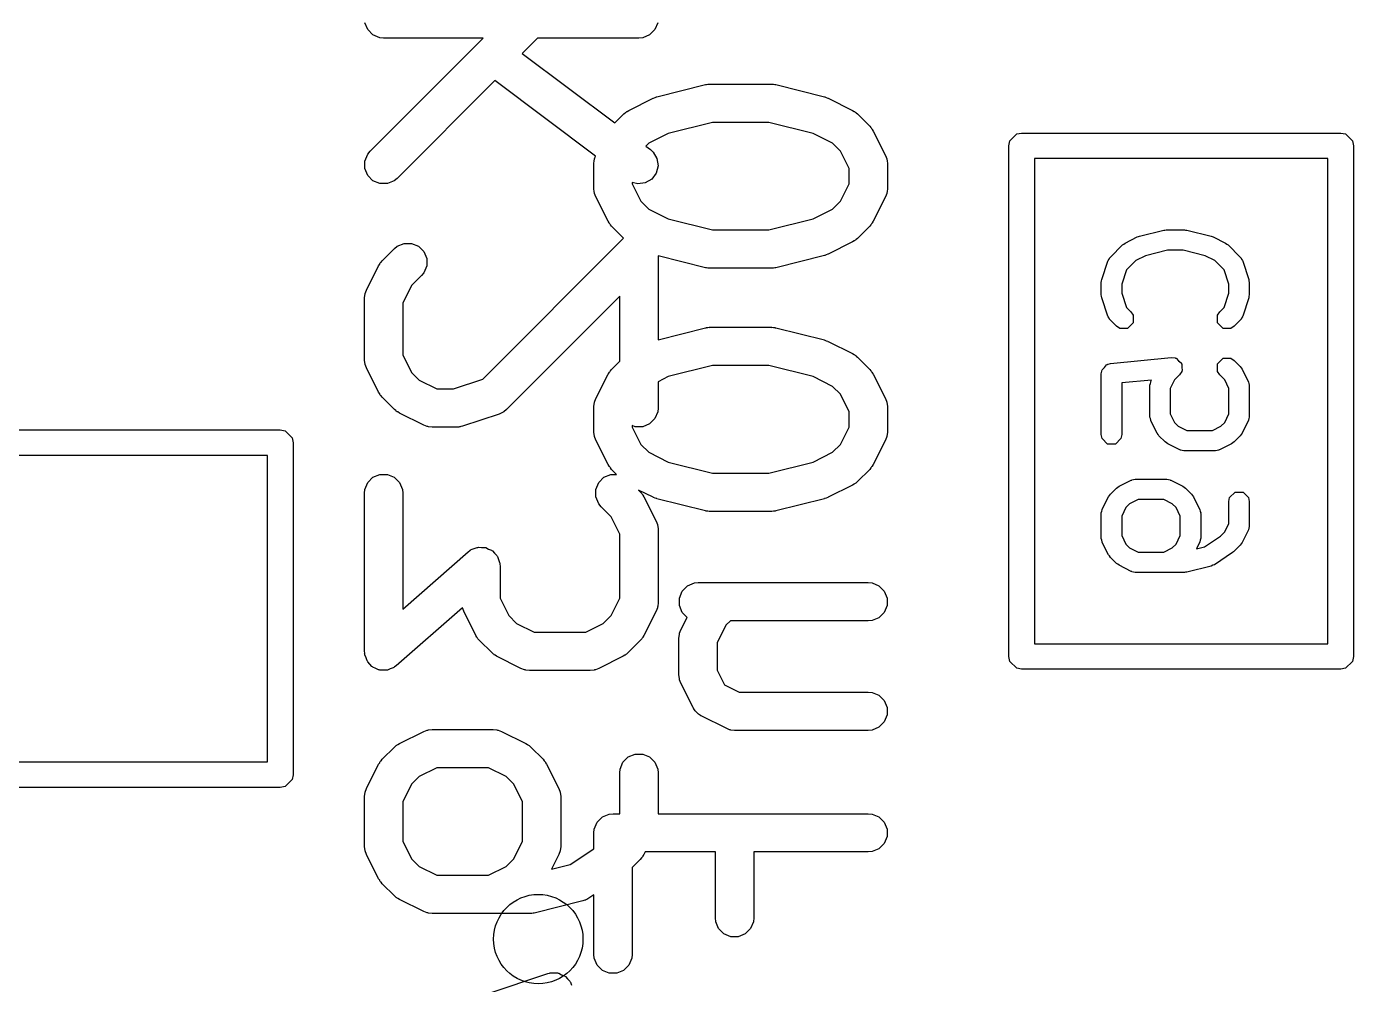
# Model space of a CAD drawing. Extents: x 3.93 to 7.47, y -4.9 to -2.95.
# Drawn here: x 4.2176 to 4.4222, y -3.4714 to -3.3238 of the extents above; entities that cross this region are included whole.
import ezdxf

# ---------------------------------------------------------------- set-up
doc = ezdxf.new("R2010")
doc.units = 0
doc.header["$MEASUREMENT"] = 0
doc.layers.add('BLACK', color=7, linetype='CONTINUOUS')

msp = doc.modelspace()

# ---------------------------------------------------------------- linework, layer by layer
at = {"layer": 'BLACK', "linetype": 'CONTINUOUS'}
for p, q in [((4.27024, -3.32423), (4.2698, -3.32317)), ((4.27106, -3.32505), (4.27024, -3.32423)), ((4.31452, -3.32423), (4.31371, -3.32505)), ((4.31497, -3.32317), (4.31452, -3.32423)), ((4.27061, -3.343), (4.28807, -3.32554)), ((4.27212, -3.32549), (4.27106, -3.32505)), ((4.2727, -3.32554), (4.27212, -3.32549)), ((4.28807, -3.32554), (4.2727, -3.32554)), ((4.29642, -3.32554), (4.29407, -3.3279)), ((4.31207, -3.32554), (4.29642, -3.32554)), ((4.31265, -3.32549), (4.31207, -3.32554)), ((4.31371, -3.32505), (4.31265, -3.32549)), ((4.29407, -3.3279), (4.30836, -3.33862)), ((4.28985, -3.33211), (4.27479, -3.34718)), ((4.30538, -3.34376), (4.28985, -3.33211)), ((4.31485, -3.3346), (4.32235, -3.33272)), ((4.32235, -3.33272), (4.32245, -3.33271)), ((4.32245, -3.33271), (4.32249, -3.33269)), ((4.32249, -3.33269), (4.32271, -3.33267)), ((4.32271, -3.33267), (4.32292, -3.33264)), ((4.32292, -3.33264), (4.32297, -3.33264)), ((4.32297, -3.33264), (4.32307, -3.33263)), ((4.32307, -3.33263), (4.33244, -3.33263)), ((4.33244, -3.33263), (4.33254, -3.33264)), ((4.33254, -3.33264), (4.33258, -3.33264)), ((4.33258, -3.33264), (4.3328, -3.33267)), ((4.3328, -3.33267), (4.33302, -3.33269)), ((4.33302, -3.33269), (4.33306, -3.33271)), ((4.33306, -3.33271), (4.33316, -3.33272)), ((4.33316, -3.33272), (4.34066, -3.3346)), ((4.3105, -3.33669), (4.31425, -3.33482)), ((4.31425, -3.33482), (4.31429, -3.3348)), ((4.31429, -3.3348), (4.31431, -3.33479)), ((4.31431, -3.33479), (4.31455, -3.3347)), ((4.31455, -3.3347), (4.31479, -3.33461)), ((4.31479, -3.33461), (4.31481, -3.33461)), ((4.31481, -3.33461), (4.31485, -3.3346)), ((4.34066, -3.3346), (4.3407, -3.33461)), ((4.3407, -3.33461), (4.34072, -3.33461)), ((4.34072, -3.33461), (4.34096, -3.3347)), ((4.34096, -3.3347), (4.3412, -3.33479)), ((4.3412, -3.33479), (4.34122, -3.3348)), ((4.34122, -3.3348), (4.34126, -3.33482)), ((4.34126, -3.33482), (4.34501, -3.33669)), ((4.30836, -3.33862), (4.30973, -3.33725)), ((4.30973, -3.33725), (4.30996, -3.33706)), ((4.30996, -3.33706), (4.31001, -3.337)), ((4.31001, -3.337), (4.3101, -3.33695)), ((4.3101, -3.33695), (4.31018, -3.33688)), ((4.31018, -3.33688), (4.31025, -3.33685)), ((4.31025, -3.33685), (4.3105, -3.33669)), ((4.34501, -3.33669), (4.34526, -3.33685)), ((4.34526, -3.33685), (4.34533, -3.33688)), ((4.34533, -3.33688), (4.34541, -3.33695)), ((4.34541, -3.33695), (4.3455, -3.337)), ((4.3455, -3.337), (4.34555, -3.33706)), ((4.34555, -3.33706), (4.34578, -3.33725)), ((4.34578, -3.33725), (4.34765, -3.33912)), ((4.32343, -3.33854), (4.3166, -3.34025)), ((4.33208, -3.33854), (4.32343, -3.33854)), ((4.33891, -3.34025), (4.33208, -3.33854)), ((4.34765, -3.33912), (4.34784, -3.33935)), ((4.3166, -3.34025), (4.31357, -3.34176)), ((4.34194, -3.34176), (4.33891, -3.34025)), ((4.34784, -3.33935), (4.3479, -3.3394)), ((4.3479, -3.3394), (4.34795, -3.33949)), ((4.34795, -3.33949), (4.34802, -3.33957)), ((4.34802, -3.33957), (4.34805, -3.33964)), ((4.34805, -3.33964), (4.34821, -3.33989)), ((4.34821, -3.33989), (4.35008, -3.34364)), ((4.36925, -3.34139), (4.37032, -3.34033)), ((4.37032, -3.34033), (4.37107, -3.34018)), ((4.37107, -3.34018), (4.42028, -3.34018)), ((4.42028, -3.34018), (4.42103, -3.34033)), ((4.42103, -3.34033), (4.4221, -3.34139)), ((4.27024, -3.34345), (4.27061, -3.343)), ((4.31357, -3.34176), (4.31313, -3.3422)), ((4.31313, -3.3422), (4.31384, -3.34273)), ((4.31384, -3.34273), (4.31427, -3.34312)), ((4.31427, -3.34312), (4.31485, -3.34411)), ((4.34314, -3.34296), (4.34194, -3.34176)), ((4.34449, -3.34566), (4.34314, -3.34296)), ((4.3691, -3.34215), (4.36925, -3.34139)), ((4.3691, -3.42089), (4.3691, -3.34215)), ((4.4221, -3.34139), (4.42225, -3.34215)), ((4.42225, -3.34215), (4.42225, -3.42089)), ((4.2698, -3.34451), (4.27024, -3.34345)), ((4.2698, -3.34566), (4.2698, -3.34451)), ((4.30512, -3.34496), (4.30517, -3.34438)), ((4.30512, -3.34871), (4.30512, -3.34496)), ((4.30517, -3.34438), (4.30521, -3.34428)), ((4.30521, -3.34428), (4.30522, -3.34418)), ((4.30522, -3.34418), (4.30538, -3.34376)), ((4.31502, -3.34525), (4.31473, -3.34636)), ((4.31485, -3.34411), (4.31502, -3.34525)), ((4.35008, -3.34364), (4.35029, -3.34418)), ((4.35029, -3.34418), (4.35029, -3.34428)), ((4.35029, -3.34428), (4.35034, -3.34438)), ((4.35034, -3.34438), (4.35039, -3.34496)), ((4.35039, -3.34496), (4.35039, -3.34871)), ((4.37304, -3.34412), (4.37304, -3.41892)), ((4.41831, -3.34412), (4.37304, -3.34412)), ((4.41831, -3.41892), (4.41831, -3.34412)), ((4.27024, -3.34673), (4.2698, -3.34566)), ((4.27106, -3.34754), (4.27024, -3.34673)), ((4.27479, -3.34718), (4.27434, -3.34754)), ((4.31404, -3.34729), (4.31305, -3.34787)), ((4.31473, -3.34636), (4.31404, -3.34729)), ((4.34449, -3.34801), (4.34449, -3.34566)), ((4.27212, -3.34798), (4.27106, -3.34754)), ((4.27328, -3.34798), (4.27212, -3.34798)), ((4.27434, -3.34754), (4.27328, -3.34798)), ((4.30517, -3.34928), (4.30512, -3.34871)), ((4.30521, -3.34938), (4.30517, -3.34928)), ((4.30522, -3.34949), (4.30521, -3.34938)), ((4.30543, -3.35003), (4.30522, -3.34949)), ((4.31191, -3.34804), (4.31102, -3.34781)), ((4.31102, -3.34781), (4.31102, -3.34801)), ((4.31102, -3.34801), (4.31237, -3.35071)), ((4.31305, -3.34787), (4.31191, -3.34804)), ((4.34314, -3.35071), (4.34449, -3.34801)), ((4.35029, -3.34949), (4.35008, -3.35003)), ((4.35034, -3.34928), (4.35029, -3.34938)), ((4.35029, -3.34938), (4.35029, -3.34949)), ((4.35039, -3.34871), (4.35034, -3.34928)), ((4.3073, -3.35378), (4.30543, -3.35003)), ((4.31237, -3.35071), (4.31357, -3.35191)), ((4.34194, -3.35191), (4.34314, -3.35071)), ((4.35008, -3.35003), (4.34821, -3.35378)), ((4.31357, -3.35191), (4.3166, -3.35342)), ((4.3166, -3.35342), (4.32343, -3.35513)), ((4.33208, -3.35513), (4.33891, -3.35342)), ((4.33891, -3.35342), (4.34194, -3.35191)), ((4.30746, -3.35403), (4.3073, -3.35378)), ((4.30749, -3.3541), (4.30746, -3.35403)), ((4.30756, -3.35418), (4.30749, -3.3541)), ((4.30761, -3.35427), (4.30756, -3.35418)), ((4.30767, -3.35432), (4.30761, -3.35427)), ((4.30786, -3.35455), (4.30767, -3.35432)), ((4.30971, -3.3564), (4.30786, -3.35455)), ((4.32343, -3.35513), (4.33208, -3.35513)), ((4.34765, -3.35455), (4.34578, -3.35642)), ((4.34784, -3.35432), (4.34765, -3.35455)), ((4.3479, -3.35427), (4.34784, -3.35432)), ((4.34795, -3.35418), (4.3479, -3.35427)), ((4.34802, -3.3541), (4.34795, -3.35418)), ((4.34805, -3.35403), (4.34802, -3.3541)), ((4.34821, -3.35378), (4.34805, -3.35403)), ((4.38924, -3.35609), (4.39299, -3.35515)), ((4.39299, -3.35515), (4.39318, -3.35514)), ((4.39318, -3.35514), (4.39337, -3.3551)), ((4.39337, -3.3551), (4.39618, -3.3551)), ((4.39618, -3.3551), (4.39637, -3.35514)), ((4.39637, -3.35514), (4.39656, -3.35515)), ((4.39656, -3.35515), (4.40031, -3.35609)), ((4.27436, -3.358), (4.27481, -3.35763)), ((4.27481, -3.35763), (4.27587, -3.35719)), ((4.27587, -3.35719), (4.27702, -3.35719)), ((4.27702, -3.35719), (4.27809, -3.35763)), ((4.27809, -3.35763), (4.2789, -3.35845)), ((4.28798, -3.37813), (4.30971, -3.3564)), ((4.34501, -3.35697), (4.34126, -3.35885)), ((4.34526, -3.35682), (4.34501, -3.35697)), ((4.34533, -3.35679), (4.34526, -3.35682)), ((4.34541, -3.35672), (4.34533, -3.35679)), ((4.3455, -3.35667), (4.34541, -3.35672)), ((4.34555, -3.35661), (4.3455, -3.35667)), ((4.34578, -3.35642), (4.34555, -3.35661)), ((4.38476, -3.35931), (4.38663, -3.35744)), ((4.38663, -3.35744), (4.38684, -3.3573)), ((4.38684, -3.3573), (4.38704, -3.35714)), ((4.38704, -3.35714), (4.38892, -3.35621)), ((4.38892, -3.35621), (4.38908, -3.35616)), ((4.38908, -3.35616), (4.38924, -3.35609)), ((4.40031, -3.35609), (4.40047, -3.35616)), ((4.40047, -3.35616), (4.40064, -3.35621)), ((4.40064, -3.35621), (4.40251, -3.35714)), ((4.40251, -3.35714), (4.40271, -3.3573)), ((4.40271, -3.3573), (4.40292, -3.35744)), ((4.40292, -3.35744), (4.40479, -3.35931)), ((4.27249, -3.35987), (4.27436, -3.358)), ((4.2789, -3.35845), (4.27934, -3.35951)), ((4.27934, -3.35951), (4.27934, -3.36066)), ((4.32235, -3.36095), (4.31502, -3.35911)), ((4.31502, -3.35911), (4.31502, -3.37205)), ((4.34066, -3.35907), (4.33316, -3.36095)), ((4.3407, -3.35906), (4.34066, -3.35907)), ((4.34072, -3.35906), (4.3407, -3.35906)), ((4.34096, -3.35896), (4.34072, -3.35906)), ((4.3412, -3.35888), (4.34096, -3.35896)), ((4.34122, -3.35886), (4.3412, -3.35888)), ((4.34126, -3.35885), (4.34122, -3.35886)), ((4.38442, -3.35982), (4.38456, -3.35961)), ((4.38456, -3.35961), (4.38468, -3.35939)), ((4.38468, -3.35939), (4.38471, -3.35938)), ((4.38471, -3.35938), (4.38476, -3.35931)), ((4.39017, -3.3591), (4.38868, -3.35985)), ((4.39356, -3.35825), (4.39017, -3.3591)), ((4.39599, -3.35825), (4.39356, -3.35825)), ((4.39938, -3.3591), (4.39599, -3.35825)), ((4.40087, -3.35985), (4.39938, -3.3591)), ((4.40479, -3.35931), (4.40484, -3.35938)), ((4.40484, -3.35938), (4.40487, -3.35939)), ((4.40487, -3.35939), (4.40499, -3.35961)), ((4.40499, -3.35961), (4.40514, -3.35982)), ((4.27006, -3.36439), (4.27193, -3.36064)), ((4.27193, -3.36064), (4.27209, -3.36039)), ((4.27209, -3.36039), (4.27212, -3.36032)), ((4.27212, -3.36032), (4.27219, -3.36024)), ((4.27219, -3.36024), (4.27224, -3.36015)), ((4.27224, -3.36015), (4.2723, -3.3601)), ((4.2723, -3.3601), (4.27249, -3.35987)), ((4.2789, -3.36173), (4.27854, -3.36217)), ((4.27934, -3.36066), (4.2789, -3.36173)), ((4.32245, -3.36096), (4.32235, -3.36095)), ((4.32249, -3.36098), (4.32245, -3.36096)), ((4.32271, -3.361), (4.32249, -3.36098)), ((4.32292, -3.36103), (4.32271, -3.361)), ((4.32297, -3.36103), (4.32292, -3.36103)), ((4.32307, -3.36103), (4.32297, -3.36103)), ((4.33244, -3.36103), (4.32307, -3.36103)), ((4.33254, -3.36103), (4.33244, -3.36103)), ((4.33258, -3.36103), (4.33254, -3.36103)), ((4.3328, -3.361), (4.33258, -3.36103)), ((4.33302, -3.36098), (4.3328, -3.361)), ((4.33306, -3.36096), (4.33302, -3.36098)), ((4.33316, -3.36095), (4.33306, -3.36096)), ((4.38344, -3.36274), (4.38438, -3.35993)), ((4.38438, -3.35993), (4.38442, -3.35986)), ((4.38442, -3.35986), (4.38442, -3.35982)), ((4.38725, -3.36128), (4.38651, -3.36349)), ((4.38868, -3.35985), (4.38725, -3.36128)), ((4.4023, -3.36128), (4.40087, -3.35985)), ((4.40304, -3.36349), (4.4023, -3.36128)), ((4.40514, -3.35982), (4.40514, -3.35986)), ((4.40514, -3.35986), (4.40517, -3.35993)), ((4.40517, -3.35993), (4.40611, -3.36274)), ((4.277, -3.36371), (4.27565, -3.36641)), ((4.27854, -3.36217), (4.277, -3.36371)), ((4.38336, -3.36324), (4.38341, -3.36299)), ((4.38336, -3.36511), (4.38336, -3.36324)), ((4.38341, -3.36299), (4.38344, -3.36274)), ((4.38651, -3.36349), (4.38651, -3.36486)), ((4.40304, -3.36486), (4.40304, -3.36349)), ((4.40611, -3.36274), (4.40614, -3.36299)), ((4.40614, -3.36299), (4.40619, -3.36324)), ((4.40619, -3.36324), (4.40619, -3.36511)), ((4.26975, -3.36571), (4.2698, -3.36513)), ((4.26975, -3.37508), (4.26975, -3.36571)), ((4.2698, -3.36513), (4.26984, -3.36504)), ((4.26984, -3.36504), (4.26985, -3.36493)), ((4.26985, -3.36493), (4.27006, -3.36439)), ((4.30912, -3.36534), (4.29166, -3.3828)), ((4.30912, -3.37536), (4.30912, -3.36534)), ((4.38341, -3.36536), (4.38336, -3.36511)), ((4.38344, -3.36561), (4.38341, -3.36536)), ((4.38438, -3.36842), (4.38344, -3.36561)), ((4.38651, -3.36486), (4.38725, -3.36707)), ((4.4023, -3.36707), (4.40304, -3.36486)), ((4.40611, -3.36561), (4.40517, -3.36842)), ((4.40614, -3.36536), (4.40611, -3.36561)), ((4.40619, -3.36511), (4.40614, -3.36536)), ((4.27565, -3.36641), (4.27565, -3.37439)), ((4.38725, -3.36707), (4.38792, -3.36775)), ((4.38792, -3.36775), (4.38826, -3.36826)), ((4.40129, -3.36826), (4.40163, -3.36775)), ((4.40163, -3.36775), (4.4023, -3.36707)), ((4.38442, -3.36849), (4.38438, -3.36842)), ((4.38442, -3.36853), (4.38442, -3.36849)), ((4.38456, -3.36874), (4.38442, -3.36853)), ((4.38468, -3.36896), (4.38456, -3.36874)), ((4.38471, -3.36897), (4.38468, -3.36896)), ((4.38476, -3.36904), (4.38471, -3.36897)), ((4.38569, -3.36998), (4.38476, -3.36904)), ((4.3862, -3.37032), (4.38569, -3.36998)), ((4.38826, -3.36946), (4.38741, -3.37032)), ((4.38826, -3.36826), (4.38826, -3.36946)), ((4.40129, -3.36946), (4.40129, -3.36826)), ((4.40214, -3.37032), (4.40129, -3.36946)), ((4.40386, -3.36998), (4.40335, -3.37032)), ((4.40479, -3.36904), (4.40386, -3.36998)), ((4.40484, -3.36897), (4.40479, -3.36904)), ((4.40487, -3.36896), (4.40484, -3.36897)), ((4.40499, -3.36874), (4.40487, -3.36896)), ((4.40514, -3.36853), (4.40499, -3.36874)), ((4.40517, -3.36842), (4.40514, -3.36849)), ((4.40514, -3.36849), (4.40514, -3.36853)), ((4.31502, -3.37205), (4.32235, -3.37022)), ((4.32235, -3.37022), (4.32245, -3.3702)), ((4.32245, -3.3702), (4.32249, -3.37018)), ((4.32249, -3.37018), (4.32271, -3.37016)), ((4.32271, -3.37016), (4.32292, -3.37013)), ((4.32292, -3.37013), (4.32297, -3.37014)), ((4.32297, -3.37014), (4.32307, -3.37013)), ((4.32307, -3.37013), (4.33244, -3.37013)), ((4.33244, -3.37013), (4.33254, -3.37014)), ((4.33254, -3.37014), (4.33258, -3.37013)), ((4.33258, -3.37013), (4.3328, -3.37016)), ((4.3328, -3.37016), (4.33302, -3.37018)), ((4.33302, -3.37018), (4.33306, -3.3702)), ((4.33306, -3.3702), (4.33316, -3.37022)), ((4.33316, -3.37022), (4.34066, -3.37209)), ((4.38741, -3.37032), (4.3862, -3.37032)), ((4.40335, -3.37032), (4.40214, -3.37032)), ((4.34066, -3.37209), (4.3407, -3.37211)), ((4.3407, -3.37211), (4.34072, -3.37211)), ((4.34072, -3.37211), (4.34096, -3.3722)), ((4.34096, -3.3722), (4.3412, -3.37229)), ((4.3412, -3.37229), (4.34122, -3.3723)), ((4.34122, -3.3723), (4.34126, -3.37231)), ((4.34126, -3.37231), (4.34501, -3.37419)), ((4.2698, -3.37566), (4.26975, -3.37508)), ((4.26984, -3.37576), (4.2698, -3.37566)), ((4.26985, -3.37586), (4.26984, -3.37576)), ((4.27006, -3.3764), (4.26985, -3.37586)), ((4.27565, -3.37439), (4.277, -3.37708)), ((4.30786, -3.37662), (4.30912, -3.37536)), ((4.32343, -3.37603), (4.3166, -3.37774)), ((4.33208, -3.37603), (4.32343, -3.37603)), ((4.33891, -3.37774), (4.33208, -3.37603)), ((4.34501, -3.37419), (4.34526, -3.37434)), ((4.34526, -3.37434), (4.34533, -3.37437)), ((4.34533, -3.37437), (4.34541, -3.37444)), ((4.34541, -3.37444), (4.3455, -3.3745)), ((4.3455, -3.3745), (4.34555, -3.37456)), ((4.34555, -3.37456), (4.34578, -3.37474)), ((4.34578, -3.37474), (4.34765, -3.37662)), ((4.38385, -3.37632), (4.38419, -3.37591)), ((4.38419, -3.37591), (4.3843, -3.37588)), ((4.3843, -3.37588), (4.38433, -3.37584)), ((4.38433, -3.37584), (4.38441, -3.37584)), ((4.38441, -3.37584), (4.38478, -3.37573)), ((4.38478, -3.37573), (4.39415, -3.37479)), ((4.39415, -3.37479), (4.39476, -3.37485)), ((4.39476, -3.37485), (4.39483, -3.37491)), ((4.39483, -3.37491), (4.39491, -3.37491)), ((4.39491, -3.37491), (4.39528, -3.37528)), ((4.39528, -3.37528), (4.39569, -3.37562)), ((4.39569, -3.37562), (4.3957, -3.3757)), ((4.3957, -3.3757), (4.39576, -3.37576)), ((4.39576, -3.37576), (4.39576, -3.37629)), ((4.40129, -3.37576), (4.40214, -3.37491)), ((4.40129, -3.37696), (4.40129, -3.37576)), ((4.40214, -3.37491), (4.40335, -3.37491)), ((4.40335, -3.37491), (4.40386, -3.37525)), ((4.40386, -3.37525), (4.40479, -3.37618)), ((4.27193, -3.38015), (4.27006, -3.3764)), ((4.277, -3.37708), (4.2782, -3.37828)), ((4.28347, -3.37963), (4.28798, -3.37813)), ((4.30543, -3.38113), (4.3073, -3.37738)), ((4.3073, -3.37738), (4.30746, -3.37714)), ((4.30746, -3.37714), (4.30749, -3.37706)), ((4.30749, -3.37706), (4.30756, -3.37698)), ((4.30756, -3.37698), (4.30761, -3.37689)), ((4.30761, -3.37689), (4.30767, -3.37684)), ((4.30767, -3.37684), (4.30786, -3.37662)), ((4.3166, -3.37774), (4.31502, -3.37853)), ((4.34194, -3.37926), (4.33891, -3.37774)), ((4.34765, -3.37662), (4.34784, -3.37684)), ((4.34784, -3.37684), (4.3479, -3.37689)), ((4.3479, -3.37689), (4.34795, -3.37698)), ((4.34795, -3.37698), (4.34802, -3.37706)), ((4.34802, -3.37706), (4.34805, -3.37714)), ((4.34805, -3.37714), (4.34821, -3.37738)), ((4.34821, -3.37738), (4.35008, -3.38113)), ((4.38336, -3.3773), (4.38343, -3.37692)), ((4.38336, -3.38667), (4.38336, -3.3773)), ((4.38342, -3.37684), (4.38346, -3.37681)), ((4.38343, -3.37692), (4.38342, -3.37684)), ((4.38346, -3.37681), (4.38348, -3.3767)), ((4.38348, -3.3767), (4.38385, -3.37632)), ((4.39542, -3.37747), (4.39466, -3.37823)), ((4.39576, -3.37696), (4.39542, -3.37747)), ((4.39576, -3.37629), (4.39581, -3.37682)), ((4.39581, -3.37682), (4.39576, -3.37688)), ((4.39576, -3.37688), (4.39576, -3.37696)), ((4.40163, -3.37747), (4.40129, -3.37696)), ((4.40239, -3.37823), (4.40163, -3.37747)), ((4.40479, -3.37618), (4.40493, -3.3764)), ((4.40493, -3.3764), (4.40509, -3.37659)), ((4.40509, -3.37659), (4.40603, -3.37847)), ((4.27209, -3.3804), (4.27193, -3.38015)), ((4.2782, -3.37828), (4.2809, -3.37963)), ((4.2809, -3.37963), (4.28347, -3.37963)), ((4.31502, -3.37853), (4.31502, -3.38258)), ((4.34314, -3.38045), (4.34194, -3.37926)), ((4.39113, -3.37826), (4.38651, -3.37872)), ((4.38651, -3.37872), (4.38651, -3.38667)), ((4.39086, -3.37906), (4.39093, -3.37882)), ((4.39087, -3.3791), (4.39086, -3.37906)), ((4.39086, -3.37917), (4.39087, -3.3791)), ((4.39086, -3.38386), (4.39086, -3.37917)), ((4.39093, -3.37882), (4.39098, -3.37857)), ((4.39098, -3.37857), (4.391, -3.37855)), ((4.391, -3.37855), (4.39102, -3.37847)), ((4.39102, -3.37847), (4.39113, -3.37826)), ((4.39466, -3.37823), (4.39401, -3.37955)), ((4.39401, -3.37955), (4.39401, -3.38349)), ((4.40304, -3.37955), (4.40239, -3.37823)), ((4.40304, -3.38349), (4.40304, -3.37955)), ((4.40603, -3.37847), (4.40605, -3.37855)), ((4.40605, -3.37855), (4.40607, -3.37857)), ((4.40607, -3.37857), (4.40612, -3.37882)), ((4.40612, -3.37882), (4.40619, -3.37906)), ((4.40619, -3.37906), (4.40618, -3.3791)), ((4.40618, -3.3791), (4.40619, -3.37917)), ((4.40619, -3.37917), (4.40619, -3.38386)), ((4.27212, -3.38047), (4.27209, -3.3804)), ((4.27219, -3.38056), (4.27212, -3.38047)), ((4.27224, -3.38064), (4.27219, -3.38056)), ((4.2723, -3.3807), (4.27224, -3.38064)), ((4.27249, -3.38092), (4.2723, -3.3807)), ((4.27436, -3.3828), (4.27249, -3.38092)), ((4.30512, -3.38245), (4.30517, -3.38188)), ((4.30517, -3.38188), (4.30521, -3.38178)), ((4.30521, -3.38178), (4.30522, -3.38167)), ((4.30522, -3.38167), (4.30543, -3.38113)), ((4.34449, -3.38315), (4.34314, -3.38045)), ((4.35008, -3.38113), (4.35029, -3.38167)), ((4.35029, -3.38167), (4.35029, -3.38178)), ((4.35029, -3.38178), (4.35034, -3.38188)), ((4.35034, -3.38188), (4.35039, -3.38245)), ((4.27459, -3.38298), (4.27436, -3.3828)), ((4.27464, -3.38304), (4.27459, -3.38298)), ((4.27473, -3.3831), (4.27464, -3.38304)), ((4.27481, -3.38316), (4.27473, -3.3831)), ((4.27488, -3.38319), (4.27481, -3.38316)), ((4.27513, -3.38335), (4.27488, -3.38319)), ((4.27888, -3.38522), (4.27513, -3.38335)), ((4.29051, -3.38351), (4.28488, -3.38538)), ((4.29103, -3.38327), (4.29051, -3.38351)), ((4.29111, -3.3832), (4.29103, -3.38327)), ((4.29121, -3.38316), (4.29111, -3.3832)), ((4.29166, -3.3828), (4.29121, -3.38316)), ((4.30512, -3.3862), (4.30512, -3.38245)), ((4.31452, -3.38422), (4.31371, -3.38504)), ((4.31497, -3.38316), (4.31452, -3.38422)), ((4.31502, -3.38258), (4.31497, -3.38316)), ((4.34449, -3.38551), (4.34449, -3.38315)), ((4.35039, -3.38245), (4.35039, -3.3862)), ((4.39087, -3.38394), (4.39086, -3.38386)), ((4.39086, -3.38397), (4.39087, -3.38394)), ((4.39093, -3.38422), (4.39086, -3.38397)), ((4.39098, -3.38446), (4.39093, -3.38422)), ((4.39401, -3.38349), (4.39466, -3.3848)), ((4.40239, -3.3848), (4.40304, -3.38349)), ((4.40612, -3.38422), (4.40607, -3.38446)), ((4.40619, -3.38397), (4.40612, -3.38422)), ((4.40619, -3.38386), (4.40618, -3.38394)), ((4.40618, -3.38394), (4.40619, -3.38397)), ((4.15538, -3.38596), (4.25676, -3.38596)), ((4.25676, -3.38596), (4.25751, -3.38611)), ((4.25751, -3.38611), (4.25858, -3.38717)), ((4.27942, -3.38543), (4.27888, -3.38522)), ((4.27952, -3.38544), (4.27942, -3.38543)), ((4.27962, -3.38548), (4.27952, -3.38544)), ((4.2802, -3.38554), (4.27962, -3.38548)), ((4.28395, -3.38554), (4.2802, -3.38554)), ((4.28424, -3.38551), (4.28395, -3.38554)), ((4.28432, -3.38551), (4.28424, -3.38551)), ((4.28442, -3.38549), (4.28432, -3.38551)), ((4.28452, -3.38548), (4.28442, -3.38549)), ((4.2846, -3.38545), (4.28452, -3.38548)), ((4.28488, -3.38538), (4.2846, -3.38545)), ((4.30517, -3.38678), (4.30512, -3.3862)), ((4.31149, -3.38548), (4.31102, -3.38528)), ((4.31102, -3.38528), (4.31102, -3.38551)), ((4.31102, -3.38551), (4.31237, -3.3882)), ((4.31265, -3.38548), (4.31149, -3.38548)), ((4.31371, -3.38504), (4.31265, -3.38548)), ((4.34314, -3.3882), (4.34449, -3.38551)), ((4.35039, -3.3862), (4.35034, -3.38678)), ((4.391, -3.38449), (4.39098, -3.38446)), ((4.39102, -3.38456), (4.391, -3.38449)), ((4.39196, -3.38644), (4.39102, -3.38456)), ((4.39466, -3.3848), (4.39524, -3.38538)), ((4.39524, -3.38538), (4.39655, -3.38604)), ((4.39655, -3.38604), (4.4005, -3.38604)), ((4.4005, -3.38604), (4.40181, -3.38538)), ((4.40181, -3.38538), (4.40239, -3.3848)), ((4.40603, -3.38456), (4.40509, -3.38644)), ((4.40605, -3.38449), (4.40603, -3.38456)), ((4.40607, -3.38446), (4.40605, -3.38449)), ((4.25858, -3.38717), (4.25873, -3.38793)), ((4.25873, -3.38793), (4.25873, -3.43911)), ((4.30521, -3.38688), (4.30517, -3.38678)), ((4.30522, -3.38698), (4.30521, -3.38688)), ((4.30543, -3.38752), (4.30522, -3.38698)), ((4.3073, -3.39127), (4.30543, -3.38752)), ((4.31237, -3.3882), (4.31357, -3.3894)), ((4.34194, -3.3894), (4.34314, -3.3882)), ((4.35008, -3.38752), (4.34821, -3.39127)), ((4.35029, -3.38698), (4.35008, -3.38752)), ((4.35034, -3.38678), (4.35029, -3.38688)), ((4.35029, -3.38688), (4.35029, -3.38698)), ((4.38348, -3.38728), (4.38336, -3.38667)), ((4.38433, -3.38813), (4.38348, -3.38728)), ((4.38554, -3.38813), (4.38433, -3.38813)), ((4.38639, -3.38728), (4.38554, -3.38813)), ((4.38651, -3.38667), (4.38639, -3.38728)), ((4.39212, -3.38664), (4.39196, -3.38644)), ((4.39226, -3.38685), (4.39212, -3.38664)), ((4.39319, -3.38779), (4.39226, -3.38685)), ((4.3934, -3.38793), (4.39319, -3.38779)), ((4.3936, -3.38808), (4.3934, -3.38793)), ((4.39548, -3.38902), (4.3936, -3.38808)), ((4.40345, -3.38808), (4.40157, -3.38902)), ((4.40365, -3.38793), (4.40345, -3.38808)), ((4.40386, -3.38779), (4.40365, -3.38793)), ((4.40479, -3.38685), (4.40386, -3.38779)), ((4.40493, -3.38664), (4.40479, -3.38685)), ((4.40509, -3.38644), (4.40493, -3.38664)), ((4.25479, -3.38989), (4.1562, -3.38989)), ((4.25479, -3.43714), (4.25479, -3.38989)), ((4.31357, -3.3894), (4.3166, -3.39092)), ((4.33891, -3.39092), (4.34194, -3.3894)), ((4.39555, -3.38904), (4.39548, -3.38902)), ((4.39558, -3.38906), (4.39555, -3.38904)), ((4.39583, -3.38911), (4.39558, -3.38906)), ((4.39607, -3.38918), (4.39583, -3.38911)), ((4.3961, -3.38917), (4.39607, -3.38918)), ((4.39618, -3.38918), (4.3961, -3.38917)), ((4.40087, -3.38918), (4.39618, -3.38918)), ((4.40095, -3.38917), (4.40087, -3.38918)), ((4.40098, -3.38918), (4.40095, -3.38917)), ((4.40122, -3.38911), (4.40098, -3.38918)), ((4.40147, -3.38906), (4.40122, -3.38911)), ((4.4015, -3.38904), (4.40147, -3.38906)), ((4.40157, -3.38902), (4.4015, -3.38904)), ((4.30746, -3.39152), (4.3073, -3.39127)), ((4.30749, -3.39159), (4.30746, -3.39152)), ((4.30756, -3.39167), (4.30749, -3.39159)), ((4.30761, -3.39176), (4.30756, -3.39167)), ((4.30767, -3.39181), (4.30761, -3.39176)), ((4.30786, -3.39204), (4.30767, -3.39181)), ((4.30863, -3.39281), (4.30786, -3.39204)), ((4.3166, -3.39092), (4.32343, -3.39262)), ((4.33208, -3.39262), (4.33891, -3.39092)), ((4.34765, -3.39204), (4.34578, -3.39392)), ((4.34784, -3.39181), (4.34765, -3.39204)), ((4.3479, -3.39176), (4.34784, -3.39181)), ((4.34795, -3.39167), (4.3479, -3.39176)), ((4.34802, -3.39159), (4.34795, -3.39167)), ((4.34805, -3.39152), (4.34802, -3.39159)), ((4.34821, -3.39127), (4.34805, -3.39152)), ((4.2698, -3.39513), (4.27024, -3.39407)), ((4.27024, -3.39407), (4.27106, -3.39325)), ((4.27106, -3.39325), (4.27212, -3.39281)), ((4.27212, -3.39281), (4.27328, -3.39281)), ((4.27328, -3.39281), (4.27434, -3.39325)), ((4.27434, -3.39325), (4.27515, -3.39407)), ((4.27515, -3.39407), (4.2756, -3.39513)), ((4.30542, -3.39513), (4.30586, -3.39407)), ((4.30586, -3.39407), (4.30668, -3.39325)), ((4.30668, -3.39325), (4.30774, -3.39281)), ((4.30774, -3.39281), (4.30863, -3.39281)), ((4.32343, -3.39262), (4.33208, -3.39262)), ((4.34501, -3.39447), (4.34126, -3.39634)), ((4.34526, -3.39431), (4.34501, -3.39447)), ((4.34533, -3.39428), (4.34526, -3.39431)), ((4.34541, -3.39422), (4.34533, -3.39428)), ((4.3455, -3.39416), (4.34541, -3.39422)), ((4.34555, -3.3941), (4.3455, -3.39416)), ((4.34578, -3.39392), (4.34555, -3.3941)), ((4.3861, -3.39464), (4.38798, -3.3937)), ((4.38798, -3.3937), (4.38805, -3.39368)), ((4.38805, -3.39368), (4.38808, -3.39365)), ((4.38808, -3.39365), (4.38833, -3.3936)), ((4.38833, -3.3936), (4.38857, -3.39354)), ((4.38857, -3.39354), (4.3886, -3.39355)), ((4.3886, -3.39355), (4.38868, -3.39353)), ((4.38868, -3.39353), (4.39337, -3.39353)), ((4.39337, -3.39353), (4.39345, -3.39355)), ((4.39345, -3.39355), (4.39348, -3.39354)), ((4.39348, -3.39354), (4.39372, -3.3936)), ((4.39372, -3.3936), (4.39397, -3.39365)), ((4.39397, -3.39365), (4.394, -3.39368)), ((4.394, -3.39368), (4.39407, -3.3937)), ((4.39407, -3.3937), (4.39595, -3.39464)), ((4.26975, -3.39571), (4.2698, -3.39513)), ((4.26975, -3.42008), (4.26975, -3.39571)), ((4.2756, -3.39513), (4.27565, -3.39571)), ((4.27565, -3.39571), (4.27565, -3.41357)), ((4.30542, -3.39628), (4.30542, -3.39513)), ((4.30586, -3.39735), (4.30542, -3.39628)), ((4.31425, -3.39634), (4.31202, -3.39523)), ((4.31202, -3.39523), (4.31228, -3.39549)), ((4.31228, -3.39549), (4.31247, -3.39572)), ((4.31247, -3.39572), (4.31253, -3.39577)), ((4.31253, -3.39577), (4.31258, -3.39586)), ((4.31258, -3.39586), (4.31265, -3.39594)), ((4.31265, -3.39594), (4.31268, -3.39601)), ((4.31268, -3.39601), (4.31284, -3.39626)), ((4.31284, -3.39626), (4.31471, -3.40001)), ((4.31429, -3.39636), (4.31425, -3.39634)), ((4.31431, -3.39637), (4.31429, -3.39636)), ((4.31455, -3.39646), (4.31431, -3.39637)), ((4.31479, -3.39655), (4.31455, -3.39646)), ((4.31481, -3.39655), (4.31479, -3.39655)), ((4.31485, -3.39657), (4.31481, -3.39655)), ((4.32235, -3.39844), (4.31485, -3.39657)), ((4.34066, -3.39657), (4.33316, -3.39844)), ((4.3407, -3.39655), (4.34066, -3.39657)), ((4.34072, -3.39655), (4.3407, -3.39655)), ((4.34096, -3.39646), (4.34072, -3.39655)), ((4.3412, -3.39637), (4.34096, -3.39646)), ((4.34122, -3.39636), (4.3412, -3.39637)), ((4.34126, -3.39634), (4.34122, -3.39636)), ((4.38352, -3.39815), (4.38446, -3.39628)), ((4.38446, -3.39628), (4.38462, -3.39608)), ((4.38462, -3.39608), (4.38476, -3.39587)), ((4.38476, -3.39587), (4.38569, -3.39493)), ((4.38569, -3.39493), (4.3859, -3.39479)), ((4.3859, -3.39479), (4.3861, -3.39464)), ((4.39595, -3.39464), (4.39615, -3.39479)), ((4.39615, -3.39479), (4.39636, -3.39493)), ((4.39636, -3.39493), (4.39729, -3.39587)), ((4.39729, -3.39587), (4.39743, -3.39608)), ((4.39743, -3.39608), (4.39759, -3.39628)), ((4.39759, -3.39628), (4.39853, -3.39815)), ((4.40304, -3.39698), (4.40316, -3.39638)), ((4.40316, -3.39638), (4.40402, -3.39553)), ((4.40402, -3.39553), (4.40522, -3.39553)), ((4.40522, -3.39553), (4.40607, -3.39638)), ((4.40607, -3.39638), (4.40619, -3.39698)), ((4.30623, -3.39779), (4.30586, -3.39735)), ((4.30777, -3.39933), (4.30623, -3.39779)), ((4.32245, -3.39846), (4.32235, -3.39844)), ((4.32249, -3.39847), (4.32245, -3.39846)), ((4.32271, -3.39849), (4.32249, -3.39847)), ((4.32292, -3.39853), (4.32271, -3.39849)), ((4.32297, -3.39852), (4.32292, -3.39853)), ((4.32307, -3.39853), (4.32297, -3.39852)), ((4.33244, -3.39853), (4.32307, -3.39853)), ((4.33254, -3.39852), (4.33244, -3.39853)), ((4.33258, -3.39853), (4.33254, -3.39852)), ((4.3328, -3.39849), (4.33258, -3.39853)), ((4.33302, -3.39847), (4.3328, -3.39849)), ((4.33306, -3.39846), (4.33302, -3.39847)), ((4.33316, -3.39844), (4.33306, -3.39846)), ((4.38336, -3.39875), (4.38343, -3.3985)), ((4.38343, -3.3985), (4.38348, -3.39826)), ((4.38348, -3.39826), (4.3835, -3.39823)), ((4.3835, -3.39823), (4.38352, -3.39815)), ((4.38716, -3.39792), (4.38651, -3.39923)), ((4.38774, -3.39734), (4.38716, -3.39792)), ((4.38905, -3.39668), (4.38774, -3.39734)), ((4.393, -3.39668), (4.38905, -3.39668)), ((4.39431, -3.39734), (4.393, -3.39668)), ((4.39489, -3.39792), (4.39431, -3.39734)), ((4.39554, -3.39923), (4.39489, -3.39792)), ((4.39853, -3.39815), (4.39855, -3.39823)), ((4.39855, -3.39823), (4.39857, -3.39826)), ((4.39857, -3.39826), (4.39862, -3.3985)), ((4.39862, -3.3985), (4.39869, -3.39875)), ((4.40304, -3.40036), (4.40304, -3.39698)), ((4.40619, -3.39698), (4.40619, -3.40073)), ((4.30912, -3.40203), (4.30777, -3.39933)), ((4.31471, -3.40001), (4.31492, -3.40055)), ((4.31492, -3.40055), (4.31492, -3.40066)), ((4.31492, -3.40066), (4.31497, -3.40075)), ((4.38337, -3.39878), (4.38336, -3.39875)), ((4.38336, -3.39886), (4.38337, -3.39878)), ((4.38336, -3.40261), (4.38336, -3.39886)), ((4.38651, -3.39923), (4.38651, -3.40224)), ((4.39554, -3.40224), (4.39554, -3.39923)), ((4.39869, -3.39875), (4.39868, -3.39878)), ((4.39868, -3.39878), (4.39869, -3.39886)), ((4.39869, -3.39886), (4.39869, -3.40261)), ((4.40239, -3.40168), (4.40304, -3.40036)), ((4.30912, -3.41188), (4.30912, -3.40203)), ((4.31497, -3.40075), (4.31502, -3.40133)), ((4.31502, -3.40133), (4.31502, -3.41258)), ((4.38337, -3.40269), (4.38336, -3.40261)), ((4.38336, -3.40272), (4.38337, -3.40269)), ((4.38343, -3.40296), (4.38336, -3.40272)), ((4.38651, -3.40224), (4.38716, -3.40355)), ((4.39489, -3.40355), (4.39554, -3.40224)), ((4.39869, -3.40272), (4.39862, -3.40296)), ((4.39869, -3.40261), (4.39868, -3.40269)), ((4.39868, -3.40269), (4.39869, -3.40272)), ((4.39928, -3.40396), (4.40174, -3.40232)), ((4.40174, -3.40232), (4.40239, -3.40168)), ((4.40603, -3.40144), (4.40509, -3.40331)), ((4.40605, -3.40136), (4.40603, -3.40144)), ((4.40607, -3.40134), (4.40605, -3.40136)), ((4.40612, -3.40109), (4.40607, -3.40134)), ((4.40619, -3.40084), (4.40612, -3.40109)), ((4.40619, -3.40073), (4.40618, -3.40081)), ((4.40618, -3.40081), (4.40619, -3.40084)), ((4.27565, -3.41357), (4.28575, -3.40473)), ((4.28575, -3.40473), (4.286, -3.40455)), ((4.286, -3.40455), (4.28606, -3.4045)), ((4.28606, -3.4045), (4.28611, -3.40448)), ((4.28611, -3.40448), (4.28622, -3.4044)), ((4.28622, -3.4044), (4.28668, -3.40424)), ((4.28668, -3.40424), (4.28712, -3.40406)), ((4.28712, -3.40406), (4.28722, -3.40406)), ((4.28722, -3.40406), (4.28732, -3.40403)), ((4.28732, -3.40403), (4.28779, -3.40406)), ((4.28779, -3.40406), (4.28827, -3.40406)), ((4.28827, -3.40406), (4.28837, -3.4041)), ((4.28837, -3.4041), (4.28846, -3.4041)), ((4.28846, -3.4041), (4.28889, -3.40432)), ((4.28889, -3.40432), (4.28934, -3.4045)), ((4.28934, -3.4045), (4.28941, -3.40457)), ((4.28941, -3.40457), (4.2895, -3.40461)), ((4.2895, -3.40461), (4.28981, -3.40498)), ((4.38348, -3.40321), (4.38343, -3.40296)), ((4.3835, -3.40324), (4.38348, -3.40321)), ((4.38352, -3.40331), (4.3835, -3.40324)), ((4.38446, -3.40519), (4.38352, -3.40331)), ((4.38716, -3.40355), (4.38774, -3.40413)), ((4.38774, -3.40413), (4.38905, -3.40478)), ((4.393, -3.40478), (4.39431, -3.40413)), ((4.39431, -3.40413), (4.39489, -3.40355)), ((4.39853, -3.40331), (4.39805, -3.40427)), ((4.39805, -3.40427), (4.39928, -3.40396)), ((4.39855, -3.40324), (4.39853, -3.40331)), ((4.39857, -3.40321), (4.39855, -3.40324)), ((4.39862, -3.40296), (4.39857, -3.40321)), ((4.40373, -3.40475), (4.40362, -3.40486)), ((4.40386, -3.40466), (4.40373, -3.40475)), ((4.40479, -3.40372), (4.40386, -3.40466)), ((4.40493, -3.40351), (4.40479, -3.40372)), ((4.40509, -3.40331), (4.40493, -3.40351)), ((4.28981, -3.40498), (4.29015, -3.40531)), ((4.29015, -3.40531), (4.29019, -3.40541)), ((4.29019, -3.40541), (4.29026, -3.40548)), ((4.29026, -3.40548), (4.29041, -3.40594)), ((4.29041, -3.40594), (4.29059, -3.40638)), ((4.29059, -3.40638), (4.29061, -3.40652)), ((4.29061, -3.40652), (4.29063, -3.40657)), ((4.29063, -3.40657), (4.29062, -3.40665)), ((4.29062, -3.40665), (4.29065, -3.40696)), ((4.38462, -3.40539), (4.38446, -3.40519)), ((4.38476, -3.4056), (4.38462, -3.40539)), ((4.38569, -3.40653), (4.38476, -3.4056)), ((4.3859, -3.40667), (4.38569, -3.40653)), ((4.3861, -3.40683), (4.3859, -3.40667)), ((4.38905, -3.40478), (4.393, -3.40478)), ((4.4008, -3.40673), (4.40056, -3.40683)), ((4.40362, -3.40486), (4.4008, -3.40673)), ((4.29065, -3.40696), (4.29065, -3.41188)), ((4.38798, -3.40777), (4.3861, -3.40683)), ((4.38805, -3.40779), (4.38798, -3.40777)), ((4.38808, -3.40781), (4.38805, -3.40779)), ((4.38833, -3.40786), (4.38808, -3.40781)), ((4.38857, -3.40793), (4.38833, -3.40786)), ((4.3886, -3.40792), (4.38857, -3.40793)), ((4.38868, -3.40793), (4.3886, -3.40792)), ((4.39618, -3.40793), (4.38868, -3.40793)), ((4.39637, -3.40789), (4.39618, -3.40793)), ((4.39656, -3.40789), (4.39637, -3.40789)), ((4.40031, -3.40695), (4.39656, -3.40789)), ((4.40056, -3.40683), (4.40031, -3.40695)), ((4.3183, -3.41187), (4.31874, -3.41081)), ((4.31874, -3.41081), (4.31955, -3.41)), ((4.31955, -3.41), (4.32062, -3.40955)), ((4.32062, -3.40955), (4.32119, -3.4095)), ((4.32119, -3.4095), (4.34744, -3.4095)), ((4.34744, -3.4095), (4.34802, -3.40955)), ((4.34802, -3.40955), (4.34908, -3.41)), ((4.34908, -3.41), (4.34989, -3.41081)), ((4.34989, -3.41081), (4.35034, -3.41187)), ((4.29065, -3.41188), (4.292, -3.41458)), ((4.30777, -3.41458), (4.30912, -3.41188)), ((4.31502, -3.41258), (4.31497, -3.41316)), ((4.3183, -3.41303), (4.3183, -3.41187)), ((4.35034, -3.41187), (4.35034, -3.41303)), ((4.28485, -3.41337), (4.27464, -3.4223)), ((4.28506, -3.4139), (4.28485, -3.41337)), ((4.28693, -3.41765), (4.28506, -3.4139)), ((4.292, -3.41458), (4.2932, -3.41578)), ((4.30657, -3.41578), (4.30777, -3.41458)), ((4.31471, -3.4139), (4.31284, -3.41765)), ((4.31492, -3.41336), (4.31471, -3.4139)), ((4.31497, -3.41316), (4.31492, -3.41325)), ((4.31492, -3.41325), (4.31492, -3.41336)), ((4.31874, -3.41409), (4.3183, -3.41303)), ((4.31855, -3.41675), (4.3195, -3.41485)), ((4.3195, -3.41485), (4.31874, -3.41409)), ((4.34908, -3.41491), (4.34802, -3.41535)), ((4.34989, -3.41409), (4.34908, -3.41491)), ((4.35034, -3.41303), (4.34989, -3.41409)), ((4.2932, -3.41578), (4.29589, -3.41713)), ((4.30387, -3.41713), (4.30657, -3.41578)), ((4.31834, -3.41729), (4.31855, -3.41675)), ((4.32549, -3.41607), (4.32415, -3.41877)), ((4.32617, -3.4154), (4.32549, -3.41607)), ((4.34744, -3.4154), (4.32617, -3.4154)), ((4.34802, -3.41535), (4.34744, -3.4154)), ((4.28709, -3.4179), (4.28693, -3.41765)), ((4.28712, -3.41797), (4.28709, -3.4179)), ((4.28718, -3.41805), (4.28712, -3.41797)), ((4.28724, -3.41814), (4.28718, -3.41805)), ((4.2873, -3.41819), (4.28724, -3.41814)), ((4.28748, -3.41842), (4.2873, -3.41819)), ((4.28936, -3.42029), (4.28748, -3.41842)), ((4.29589, -3.41713), (4.30387, -3.41713)), ((4.31228, -3.41842), (4.31041, -3.42029)), ((4.31247, -3.41819), (4.31228, -3.41842)), ((4.31253, -3.41814), (4.31247, -3.41819)), ((4.31258, -3.41805), (4.31253, -3.41814)), ((4.31265, -3.41797), (4.31258, -3.41805)), ((4.31268, -3.4179), (4.31265, -3.41797)), ((4.31284, -3.41765), (4.31268, -3.4179)), ((4.31824, -3.41807), (4.3183, -3.4175)), ((4.31824, -3.4237), (4.31824, -3.41807)), ((4.3183, -3.4175), (4.31834, -3.4174)), ((4.31834, -3.4174), (4.31834, -3.41729)), ((4.32415, -3.41877), (4.32415, -3.423)), ((4.37304, -3.41892), (4.41831, -3.41892)), ((4.26978, -3.42038), (4.26975, -3.42008)), ((4.26977, -3.42046), (4.26978, -3.42038)), ((4.26979, -3.42051), (4.26977, -3.42046)), ((4.2698, -3.42065), (4.26979, -3.42051)), ((4.26999, -3.4211), (4.2698, -3.42065)), ((4.27014, -3.42155), (4.26999, -3.4211)), ((4.28959, -3.42048), (4.28936, -3.42029)), ((4.28964, -3.42054), (4.28959, -3.42048)), ((4.28973, -3.42059), (4.28964, -3.42054)), ((4.28981, -3.42066), (4.28973, -3.42059)), ((4.28988, -3.42069), (4.28981, -3.42066)), ((4.29013, -3.42084), (4.28988, -3.42069)), ((4.29388, -3.42272), (4.29013, -3.42084)), ((4.30964, -3.42084), (4.30589, -3.42272)), ((4.30989, -3.42069), (4.30964, -3.42084)), ((4.30996, -3.42066), (4.30989, -3.42069)), ((4.31004, -3.42059), (4.30996, -3.42066)), ((4.31013, -3.42054), (4.31004, -3.42059)), ((4.31018, -3.42048), (4.31013, -3.42054)), ((4.31041, -3.42029), (4.31018, -3.42048)), ((4.36925, -3.42164), (4.3691, -3.42089)), ((4.42225, -3.42089), (4.4221, -3.42164)), ((4.27021, -3.42163), (4.27014, -3.42155)), ((4.27024, -3.42172), (4.27021, -3.42163)), ((4.27058, -3.42206), (4.27024, -3.42172)), ((4.2709, -3.42242), (4.27058, -3.42206)), ((4.27099, -3.42246), (4.2709, -3.42242)), ((4.27106, -3.42253), (4.27099, -3.42246)), ((4.2715, -3.42272), (4.27106, -3.42253)), ((4.27193, -3.42293), (4.2715, -3.42272)), ((4.27203, -3.42294), (4.27193, -3.42293)), ((4.27212, -3.42297), (4.27203, -3.42294)), ((4.2726, -3.42297), (4.27212, -3.42297)), ((4.27308, -3.42301), (4.2726, -3.42297)), ((4.27318, -3.42297), (4.27308, -3.42301)), ((4.27328, -3.42297), (4.27318, -3.42297)), ((4.27372, -3.42279), (4.27328, -3.42297)), ((4.27417, -3.42264), (4.27372, -3.42279)), ((4.27429, -3.42256), (4.27417, -3.42264)), ((4.27434, -3.42253), (4.27429, -3.42256)), ((4.27439, -3.42248), (4.27434, -3.42253)), ((4.27464, -3.4223), (4.27439, -3.42248)), ((4.29442, -3.42293), (4.29388, -3.42272)), ((4.29452, -3.42293), (4.29442, -3.42293)), ((4.29462, -3.42297), (4.29452, -3.42293)), ((4.2952, -3.42303), (4.29462, -3.42297)), ((4.30457, -3.42303), (4.2952, -3.42303)), ((4.30515, -3.42297), (4.30457, -3.42303)), ((4.30524, -3.42293), (4.30515, -3.42297)), ((4.30535, -3.42293), (4.30524, -3.42293)), ((4.30589, -3.42272), (4.30535, -3.42293)), ((4.32415, -3.423), (4.32527, -3.42525)), ((4.37032, -3.42271), (4.36925, -3.42164)), ((4.37107, -3.42286), (4.37032, -3.42271)), ((4.42028, -3.42286), (4.37107, -3.42286)), ((4.42103, -3.42271), (4.42028, -3.42286)), ((4.4221, -3.42164), (4.42103, -3.42271)), ((4.3183, -3.42428), (4.31824, -3.4237)), ((4.31834, -3.42437), (4.3183, -3.42428)), ((4.31834, -3.42448), (4.31834, -3.42437)), ((4.31855, -3.42502), (4.31834, -3.42448)), ((4.32043, -3.42877), (4.31855, -3.42502)), ((4.32527, -3.42525), (4.32751, -3.42637)), ((4.32751, -3.42637), (4.34744, -3.42637)), ((4.34744, -3.42637), (4.34802, -3.42643)), ((4.34802, -3.42643), (4.34908, -3.42687)), ((4.34908, -3.42687), (4.34989, -3.42768)), ((4.32049, -3.42887), (4.32043, -3.42877)), ((4.3205, -3.42891), (4.32049, -3.42887)), ((4.32055, -3.42897), (4.3205, -3.42891)), ((4.32073, -3.42926), (4.32055, -3.42897)), ((4.32101, -3.4295), (4.32073, -3.42926)), ((4.34989, -3.42768), (4.35034, -3.42875)), ((4.35034, -3.42875), (4.35034, -3.4299)), ((4.32126, -3.42978), (4.32101, -3.4295)), ((4.32155, -3.42996), (4.32126, -3.42978)), ((4.32161, -3.43001), (4.32155, -3.42996)), ((4.32165, -3.43003), (4.32161, -3.43001)), ((4.32175, -3.43009), (4.32165, -3.43003)), ((4.3255, -3.43196), (4.32175, -3.43009)), ((4.34989, -3.43096), (4.34908, -3.43178)), ((4.35034, -3.4299), (4.34989, -3.43096)), ((4.27513, -3.43431), (4.27888, -3.43244)), ((4.27888, -3.43244), (4.27942, -3.43223)), ((4.27942, -3.43223), (4.27952, -3.43222)), ((4.27952, -3.43222), (4.27962, -3.43218)), ((4.27962, -3.43218), (4.2802, -3.43212)), ((4.2802, -3.43212), (4.28957, -3.43212)), ((4.28957, -3.43212), (4.29015, -3.43218)), ((4.29015, -3.43218), (4.29025, -3.43222)), ((4.29025, -3.43222), (4.29035, -3.43223)), ((4.29035, -3.43223), (4.29089, -3.43244)), ((4.29089, -3.43244), (4.29464, -3.43431)), ((4.32604, -3.43217), (4.3255, -3.43196)), ((4.32614, -3.43218), (4.32604, -3.43217)), ((4.32624, -3.43222), (4.32614, -3.43218)), ((4.32682, -3.43228), (4.32624, -3.43222)), ((4.34744, -3.43228), (4.32682, -3.43228)), ((4.34802, -3.43222), (4.34744, -3.43228)), ((4.34908, -3.43178), (4.34802, -3.43222)), ((4.27249, -3.43674), (4.27436, -3.43486)), ((4.27436, -3.43486), (4.27459, -3.43468)), ((4.27459, -3.43468), (4.27464, -3.43462)), ((4.27464, -3.43462), (4.27473, -3.43456)), ((4.27473, -3.43456), (4.27481, -3.4345)), ((4.27481, -3.4345), (4.27488, -3.43447)), ((4.27488, -3.43447), (4.27513, -3.43431)), ((4.29464, -3.43431), (4.29489, -3.43447)), ((4.29489, -3.43447), (4.29496, -3.4345)), ((4.29496, -3.4345), (4.29504, -3.43456)), ((4.29504, -3.43456), (4.29513, -3.43462)), ((4.29513, -3.43462), (4.29518, -3.43468)), ((4.29518, -3.43468), (4.29541, -3.43486)), ((4.29541, -3.43486), (4.29728, -3.43674)), ((4.14456, -3.43714), (4.25479, -3.43714)), ((4.27006, -3.44126), (4.27193, -3.43751)), ((4.27193, -3.43751), (4.27209, -3.43726)), ((4.27209, -3.43726), (4.27212, -3.43719)), ((4.27212, -3.43719), (4.27219, -3.4371)), ((4.27219, -3.4371), (4.27224, -3.43702)), ((4.27224, -3.43702), (4.2723, -3.43696)), ((4.2723, -3.43696), (4.27249, -3.43674)), ((4.29728, -3.43674), (4.29747, -3.43696)), ((4.29747, -3.43696), (4.29753, -3.43702)), ((4.29753, -3.43702), (4.29758, -3.4371)), ((4.29758, -3.4371), (4.29765, -3.43719)), ((4.29765, -3.43719), (4.29768, -3.43726)), ((4.29768, -3.43726), (4.29784, -3.43751)), ((4.29784, -3.43751), (4.29971, -3.44126)), ((4.30917, -3.43825), (4.30961, -3.43719)), ((4.30961, -3.43719), (4.31043, -3.43637)), ((4.31043, -3.43637), (4.31149, -3.43593)), ((4.31149, -3.43593), (4.31265, -3.43593)), ((4.31265, -3.43593), (4.31371, -3.43637)), ((4.31371, -3.43637), (4.31452, -3.43719)), ((4.31452, -3.43719), (4.31497, -3.43825)), ((4.25873, -3.43911), (4.25858, -3.43986)), ((4.2782, -3.43938), (4.277, -3.44058)), ((4.2809, -3.43803), (4.2782, -3.43938)), ((4.28888, -3.43803), (4.2809, -3.43803)), ((4.29157, -3.43938), (4.28888, -3.43803)), ((4.29277, -3.44058), (4.29157, -3.43938)), ((4.30912, -3.43883), (4.30917, -3.43825)), ((4.30912, -3.44512), (4.30912, -3.43883)), ((4.31497, -3.43825), (4.31502, -3.43883)), ((4.31502, -3.43883), (4.31502, -3.44512)), ((4.25676, -3.44108), (4.14259, -3.44108)), ((4.25751, -3.44093), (4.25676, -3.44108)), ((4.25858, -3.43986), (4.25751, -3.44093)), ((4.26985, -3.4418), (4.27006, -3.44126)), ((4.277, -3.44058), (4.27565, -3.44327)), ((4.29412, -3.44327), (4.29277, -3.44058)), ((4.29971, -3.44126), (4.29992, -3.4418)), ((4.26975, -3.44258), (4.2698, -3.442)), ((4.26975, -3.45007), (4.26975, -3.44258)), ((4.2698, -3.442), (4.26984, -3.4419)), ((4.26984, -3.4419), (4.26985, -3.4418)), ((4.27565, -3.44327), (4.27565, -3.44938)), ((4.29412, -3.44938), (4.29412, -3.44327)), ((4.29992, -3.4418), (4.29993, -3.4419)), ((4.29993, -3.4419), (4.29997, -3.442)), ((4.29997, -3.442), (4.30002, -3.44258)), ((4.30002, -3.44258), (4.30002, -3.45007)), ((4.30561, -3.44643), (4.30643, -3.44562)), ((4.30643, -3.44562), (4.30749, -3.44517)), ((4.30749, -3.44517), (4.30807, -3.44512)), ((4.30807, -3.44512), (4.30912, -3.44512)), ((4.31502, -3.44512), (4.34744, -3.44512)), ((4.34744, -3.44512), (4.34802, -3.44517)), ((4.34802, -3.44517), (4.34908, -3.44562)), ((4.34908, -3.44562), (4.34989, -3.44643)), ((4.30512, -3.44807), (4.30517, -3.44749)), ((4.30517, -3.44749), (4.30561, -3.44643)), ((4.34989, -3.44643), (4.35034, -3.44749)), ((4.35034, -3.44749), (4.35034, -3.44865)), ((4.27565, -3.44938), (4.277, -3.45208)), ((4.29277, -3.45208), (4.29412, -3.44938)), ((4.30512, -3.45054), (4.30512, -3.44807)), ((4.34989, -3.44971), (4.34908, -3.45053)), ((4.35034, -3.44865), (4.34989, -3.44971)), ((4.2698, -3.45065), (4.26975, -3.45007)), ((4.26984, -3.45075), (4.2698, -3.45065)), ((4.26985, -3.45085), (4.26984, -3.45075)), ((4.27006, -3.4514), (4.26985, -3.45085)), ((4.27193, -3.45514), (4.27006, -3.4514)), ((4.29971, -3.4514), (4.29857, -3.45369)), ((4.29992, -3.45085), (4.29971, -3.4514)), ((4.29993, -3.45075), (4.29992, -3.45085)), ((4.29997, -3.45065), (4.29993, -3.45075)), ((4.30002, -3.45007), (4.29997, -3.45065)), ((4.30148, -3.45296), (4.30512, -3.45054)), ((4.31258, -3.4518), (4.31253, -3.45189)), ((4.31265, -3.45172), (4.31258, -3.4518)), ((4.31268, -3.45164), (4.31265, -3.45172)), ((4.31284, -3.4514), (4.31268, -3.45164)), ((4.31302, -3.45102), (4.31284, -3.4514)), ((4.32386, -3.45102), (4.31302, -3.45102)), ((4.32386, -3.46119), (4.32386, -3.45102)), ((4.34744, -3.45102), (4.32977, -3.45102)), ((4.32977, -3.45102), (4.32977, -3.46119)), ((4.34802, -3.45097), (4.34744, -3.45102)), ((4.34908, -3.45053), (4.34802, -3.45097)), ((4.277, -3.45208), (4.2782, -3.45327)), ((4.2782, -3.45327), (4.2809, -3.45462)), ((4.28888, -3.45462), (4.29157, -3.45327)), ((4.29157, -3.45327), (4.29277, -3.45208)), ((4.29857, -3.45369), (4.30148, -3.45296)), ((4.31228, -3.45216), (4.31102, -3.45342)), ((4.31102, -3.45342), (4.31102, -3.46682)), ((4.31247, -3.45194), (4.31228, -3.45216)), ((4.31253, -3.45189), (4.31247, -3.45194)), ((4.27209, -3.45539), (4.27193, -3.45514)), ((4.27212, -3.45546), (4.27209, -3.45539)), ((4.27219, -3.45555), (4.27212, -3.45546)), ((4.27224, -3.45563), (4.27219, -3.45555)), ((4.2723, -3.45569), (4.27224, -3.45563)), ((4.27249, -3.45591), (4.2723, -3.45569)), ((4.27436, -3.45779), (4.27249, -3.45591)), ((4.2809, -3.45462), (4.28888, -3.45462)), ((4.27459, -3.45797), (4.27436, -3.45779)), ((4.27464, -3.45803), (4.27459, -3.45797)), ((4.30512, -3.45763), (4.30433, -3.45816)), ((4.30512, -3.46682), (4.30512, -3.45763)), ((4.27473, -3.45809), (4.27464, -3.45803)), ((4.27481, -3.45815), (4.27473, -3.45809)), ((4.27488, -3.45818), (4.27481, -3.45815)), ((4.27513, -3.45834), (4.27488, -3.45818)), ((4.27888, -3.46021), (4.27513, -3.45834)), ((4.30341, -3.45856), (4.29591, -3.46044)), ((4.30375, -3.45844), (4.30341, -3.45856)), ((4.30382, -3.45843), (4.30375, -3.45844)), ((4.30389, -3.45839), (4.30382, -3.45843)), ((4.30396, -3.45837), (4.30389, -3.45839)), ((4.30402, -3.45833), (4.30396, -3.45837)), ((4.30433, -3.45816), (4.30402, -3.45833)), ((4.27942, -3.46042), (4.27888, -3.46021)), ((4.27952, -3.46043), (4.27942, -3.46042)), ((4.27962, -3.46047), (4.27952, -3.46043)), ((4.2802, -3.46053), (4.27962, -3.46047)), ((4.2952, -3.46053), (4.2802, -3.46053)), ((4.2953, -3.46052), (4.2952, -3.46053)), ((4.29534, -3.46052), (4.2953, -3.46052)), ((4.29556, -3.46049), (4.29534, -3.46052)), ((4.29577, -3.46047), (4.29556, -3.46049)), ((4.29581, -3.46045), (4.29577, -3.46047)), ((4.29591, -3.46044), (4.29581, -3.46045)), ((4.32392, -3.46177), (4.32386, -3.46119)), ((4.32436, -3.46283), (4.32392, -3.46177)), ((4.32971, -3.46177), (4.32927, -3.46283)), ((4.32977, -3.46119), (4.32971, -3.46177)), ((4.32518, -3.46365), (4.32436, -3.46283)), ((4.32624, -3.46409), (4.32518, -3.46365)), ((4.32739, -3.46409), (4.32624, -3.46409)), ((4.32846, -3.46365), (4.32739, -3.46409)), ((4.32927, -3.46283), (4.32846, -3.46365)), ((4.30517, -3.46739), (4.30512, -3.46682)), ((4.30561, -3.46846), (4.30517, -3.46739)), ((4.31097, -3.46739), (4.31052, -3.46846)), ((4.31102, -3.46682), (4.31097, -3.46739)), ((4.27174, -3.47853), (4.29801, -3.46977)), ((4.29801, -3.46977), (4.2983, -3.46971)), ((4.2983, -3.46971), (4.29837, -3.46968)), ((4.29837, -3.46968), (4.29843, -3.46968)), ((4.29843, -3.46968), (4.29858, -3.46964)), ((4.29858, -3.46964), (4.29905, -3.46968)), ((4.29905, -3.46968), (4.29952, -3.46968)), ((4.29952, -3.46968), (4.29962, -3.46972)), ((4.29962, -3.46972), (4.29973, -3.46972)), ((4.29973, -3.46972), (4.30015, -3.46994)), ((4.30015, -3.46994), (4.30059, -3.47012)), ((4.30059, -3.47012), (4.30066, -3.47019)), ((4.30066, -3.47019), (4.30076, -3.47024)), ((4.30076, -3.47024), (4.30107, -3.4706)), ((4.30643, -3.46927), (4.30561, -3.46846)), ((4.30749, -3.46971), (4.30643, -3.46927)), ((4.30865, -3.46971), (4.30749, -3.46971)), ((4.30971, -3.46927), (4.30865, -3.46971)), ((4.31052, -3.46846), (4.30971, -3.46927)), ((4.30107, -3.4706), (4.3014, -3.47093)), ((4.3014, -3.47093), (4.30144, -3.47103)), ((4.30144, -3.47103), (4.30151, -3.47111)), ((4.30151, -3.47111), (4.30166, -3.47156))]:
    msp.add_line(p, q, dxfattribs=at)
at = {"layer": 'BLACK'}
msp.add_circle((4.29655, -3.46445), 0.00689, dxfattribs=at)
msp.add_circle((4.29655, -3.46445), 0.00689, dxfattribs=at)

doc.saveas('drawing.dxf')
